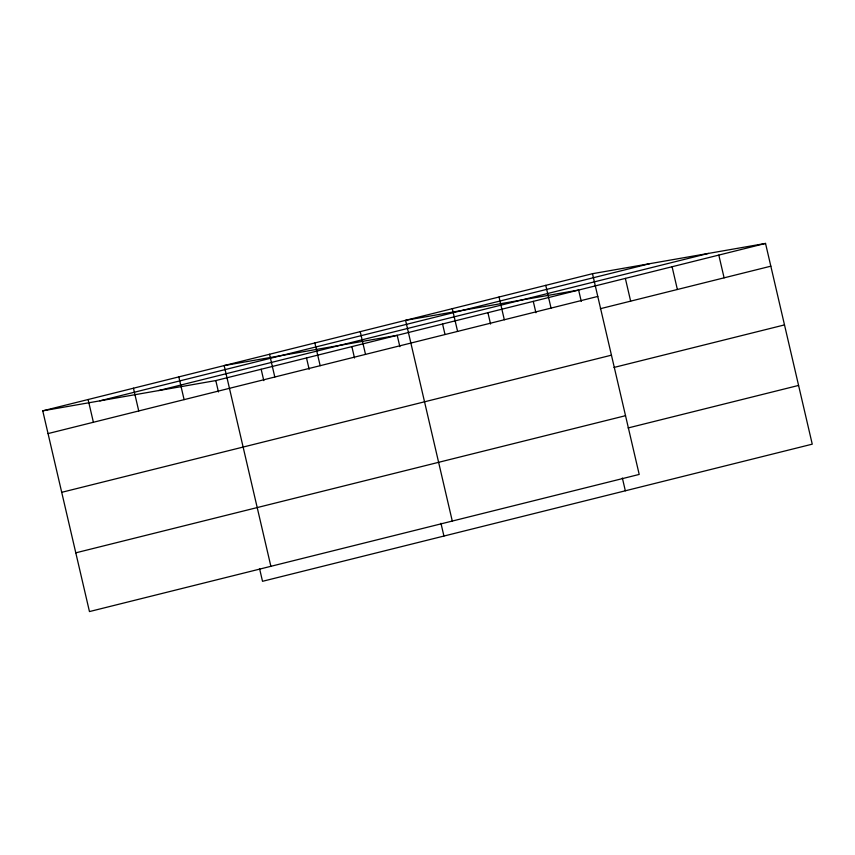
<?xml version="1.0" encoding="UTF-8"?>
<svg xmlns="http://www.w3.org/2000/svg" width="855" height="855" viewBox="0 0 855 855"><rect width="100%" height="100%" fill="white"/><g stroke="black" fill="none" stroke-linecap="round" stroke-linejoin="round"><path stroke-width="1.28" d="M592.483 273.696L639.198 474.429L89.465 611.571L42.75 410.838L592.483 273.696L765.535 243.429L812.25 444.162L262.517 581.304L259.546 568.543M99.853 400.845L649.597 263.703M158.699 390.553L708.432 253.411M42.75 410.838L215.802 380.571L765.535 243.429M48.04 433.581L597.784 296.439M600.338 308.708L770.836 266.183M61.71 492.32L611.443 355.178M614.008 367.447L784.495 324.911M75.796 552.832L625.529 415.69M628.094 427.96L798.581 385.434M718.809 255.089L724.1 277.832M672.083 266.739L677.374 289.492M625.358 278.399L630.648 301.152M581.272 301.43L578.632 290.059L405.58 320.326L452.284 521.058M622.365 478.02L625.336 490.791M545.757 285.346L551.048 308.099M533.274 301.366L535.925 312.748M499.031 297.006L504.322 319.759M487.916 312.684L490.567 324.056M452.306 308.666L457.596 331.409M442.569 324.002L444.921 334.113M399.862 346.692L397.212 335.31L224.16 365.577L270.875 566.309M440.956 523.281L443.927 536.053M360.222 331.633L365.513 354.387M351.865 346.628L354.504 357.999M314.864 342.951L320.165 365.694M306.507 357.946L309.157 369.317M269.517 354.259L274.808 377.012M261.16 369.253L263.8 380.635M215.802 380.571L218.453 391.943M178.813 376.895L184.103 399.638M133.455 388.202L138.745 410.956M88.108 399.52L93.398 422.274"/></g></svg>
